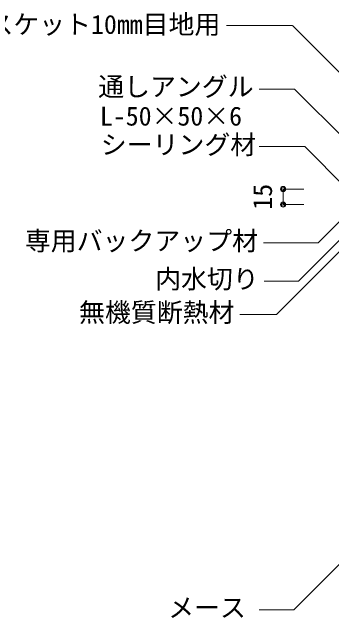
# Model space of a CAD drawing. Units: millimetres, scale not verified. Extents: x -1943 to 2018, y -1427 to 1381.
# Drawn here: x -1366 to -1058, y -856 to -272 of the extents above; entities that cross this region are included whole.
import ezdxf
from ezdxf.enums import TextEntityAlignment as Align

# ---------------------------------------------------------------- set-up
doc = ezdxf.new("R2010")
doc.units = ezdxf.units.MM
doc.header["$LTSCALE"] = 10
doc.header["$PDMODE"] = 32
doc.header["$PDSIZE"] = 5
doc.layers.add('0-9_部材名__寸法', color=7, linetype='Continuous', lineweight=18)
doc.styles.add('ＭＳ ゴシック', font='')
doc.styles.get('ＭＳ ゴシック').set_extended_font_data('MS Gothic')

msp = doc.modelspace()

# ---------------------------------------------------------------- linework, layer by layer
at = {"layer": '0-9_部材名__寸法'}
for p, q in [((-1095.79, -284.73), (-1159.31, -284.73)), ((-982.97, -397.5), (-1095.74, -284.73)), ((-1093.73, -345.97), (-1127.85, -345.97)), ((-993.73, -445.97), (-1093.73, -345.97)), ((-1083.72, -401.44), (-1127.85, -401.44)), ((-1040.22, -445.44), (-1083.72, -401.44)), ((-1104.73, -442.47), (-1084.73, -442.47)), ((-1030.12, -453.49), (-1070.96, -494.33)), ((-1020.68, -462.18), (-1089.85, -531.36)), ((-1123.53, -494.33), (-1070.96, -494.33)), ((-1123.08, -531.36), (-1089.85, -531.36))]:
    msp.add_line(p, q, dxfattribs=at)
for points in [[(-1104.73, -442.47), (-1104.73, -457.47), (-1084.73, -457.47)], [(-1002.89, -455.43), (-1110.94, -563.48), (-1146.33, -563.48)], [(-1040.17, -794.24), (-1094.24, -848.32), (-1127.85, -848.32)]]:
    msp.add_lwpolyline(points, dxfattribs=at)
for centre in [(-1104.73, -442.47), (-1104.73, -457.47)]:
    msp.add_circle(centre, 1.6, dxfattribs=at)
for p in [(-1104.73, -442.47), (-1104.73, -457.47)]:
    msp.add_point(p, dxfattribs=at)

# ---------------------------------------------------------------- texts
at = {"layer": '0-9_部材名__寸法', "style": 'ＭＳ ゴシック'}
for s, p in [('専用ガスケット10mm目地用', (-1465.15, -298.29)), ('通しアングル', (-1283.19, -358.38)), ('L-50×50×6', (-1281.52, -386.76)), ('シーリング材', (-1280.68, -414.31)), ('専用バックアップ材', (-1354, -507.1)), ('内水切り', (-1228.24, -543.82)), ('無機質断熱材', (-1301.69, -576.1)), ('メース', (-1215.69, -860.9))]:
    msp.add_text(s, height=18.33, dxfattribs=at).set_placement(p, align=Align.BOTTOM_LEFT)
msp.add_text('15', height=18.33, rotation=90, dxfattribs=at).set_placement((-1109.91, -462.4), align=Align.BOTTOM_LEFT)

doc.saveas('drawing.dxf')
